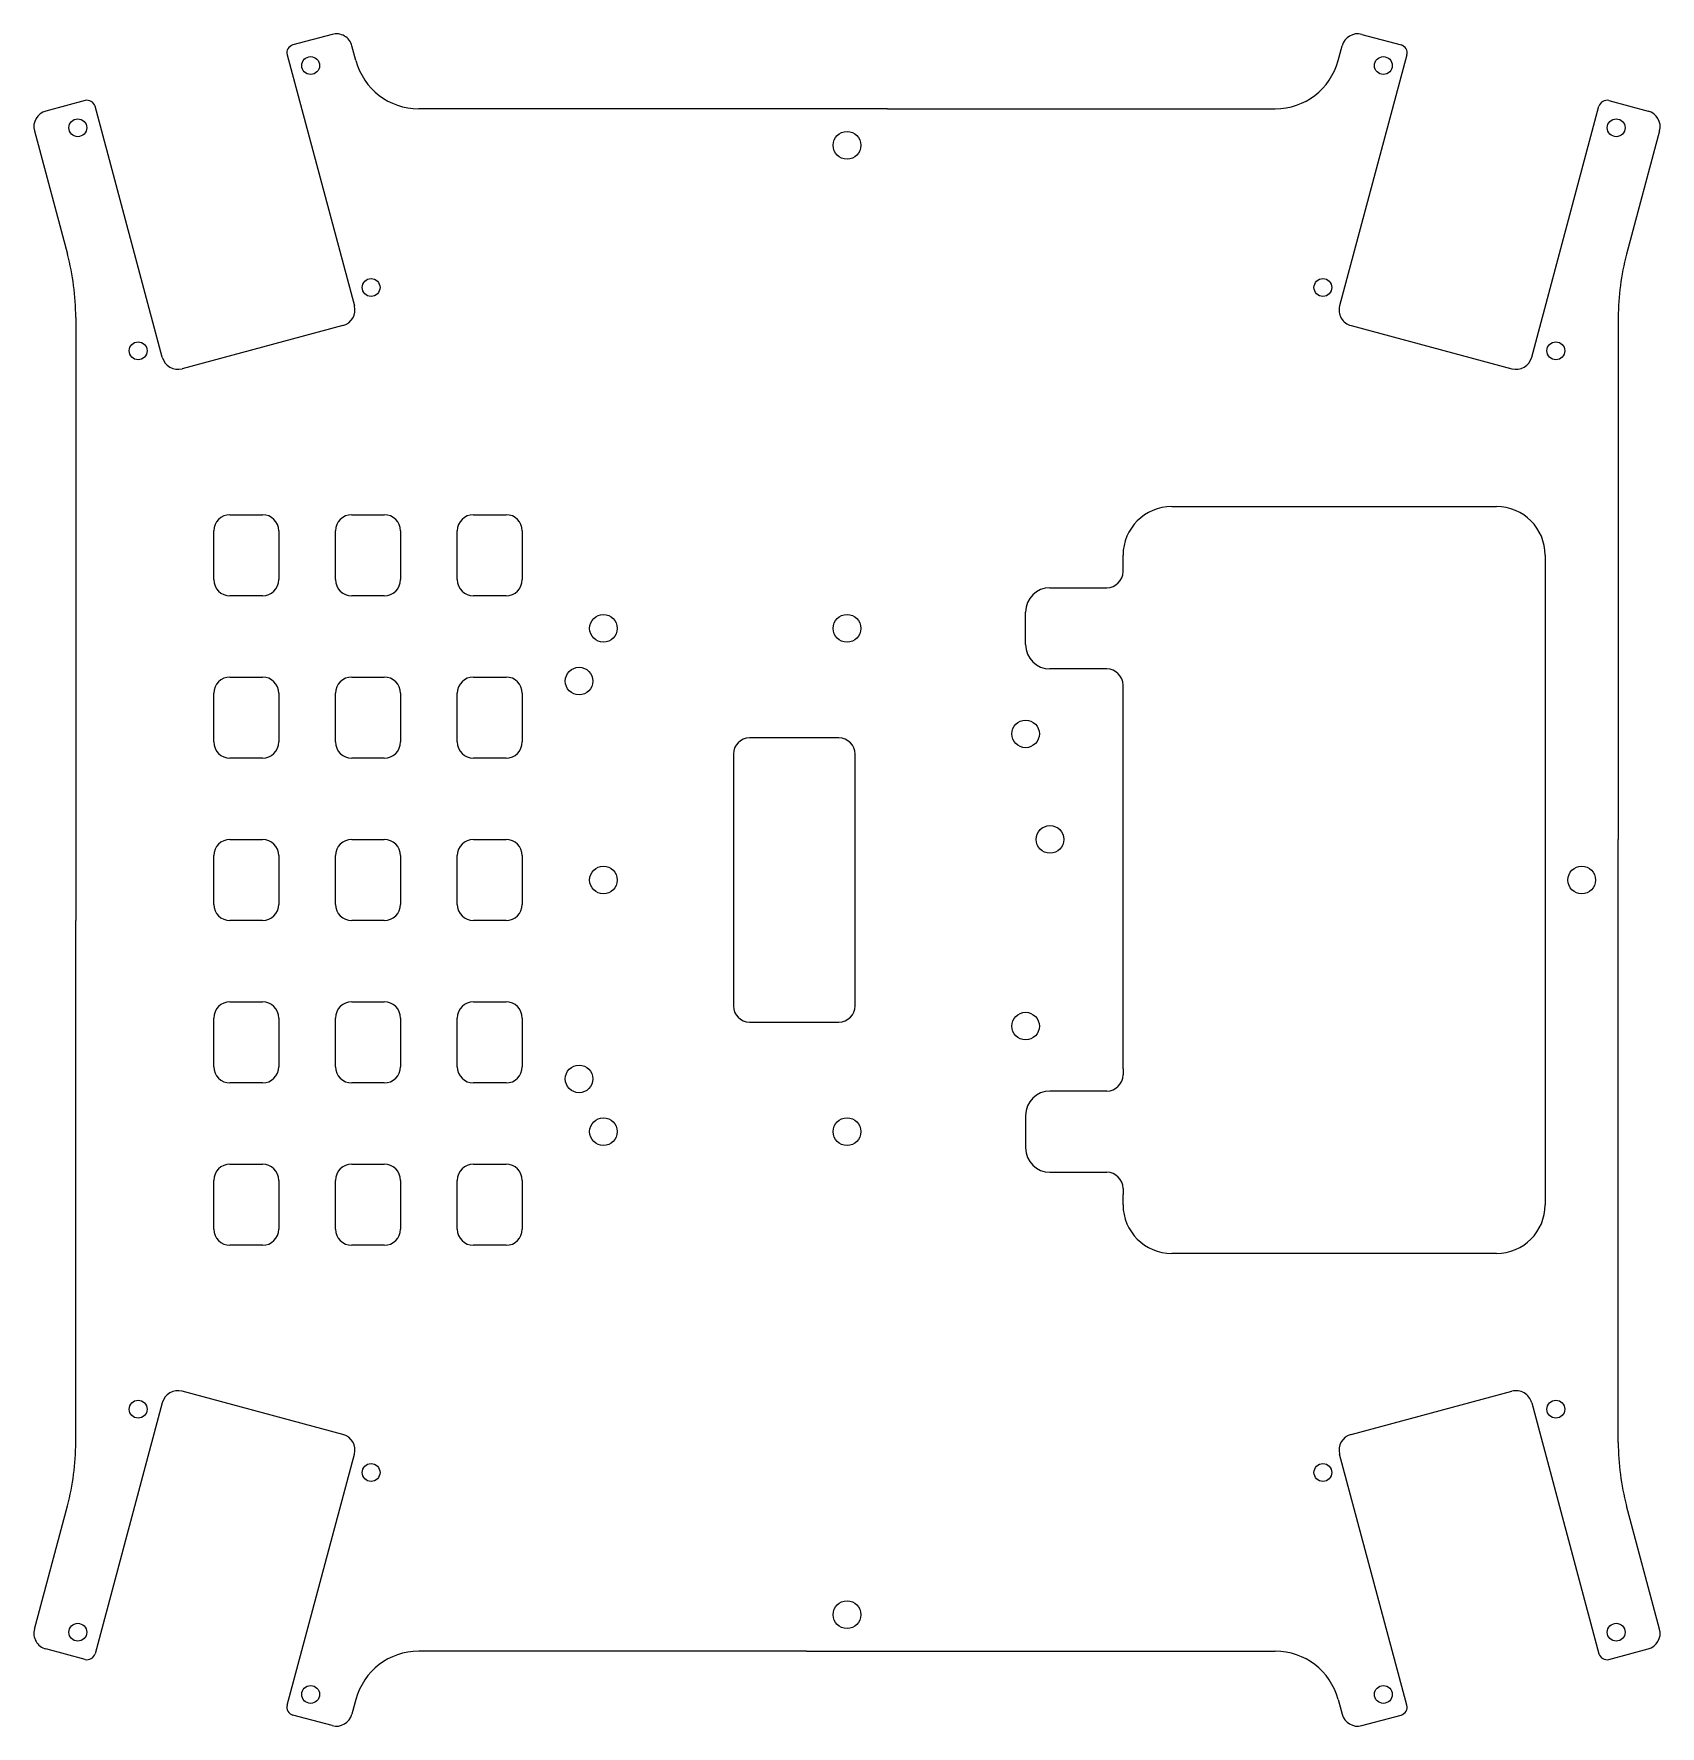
# Model space of a CAD drawing. Header units: millimetres. Extents: x -100 to 100, y -104 to 104.
import ezdxf

# ---------------------------------------------------------------- set-up
doc = ezdxf.new("R2010")
doc.units = ezdxf.units.MM
doc.layers.add('sheet_layer', color=7, linetype='ByLayer')

msp = doc.modelspace()

# ---------------------------------------------------------------- linework, layer by layer
at = {"layer": 'sheet_layer', "linetype": 'CONTINUOUS', "lineweight": 13}
for p, q in [((-63.4223, 104.161), (-68.2519, 102.867)), ((-60.4858, 100.929), (-60.9728, 102.747)), ((60.4858, 100.929), (60.9728, 102.747)), ((63.4223, 104.161), (68.2519, 102.867)), ((-68.959, 101.642), (-60.6768, 70.7328)), ((68.959, 101.642), (60.6768, 70.7328)), ((-93.8489, 96.0085), (-98.6786, 94.7144)), ((93.8489, 96.0085), (98.6786, 94.7144)), ((-84.342, 64.3917), (-92.6242, 95.3014)), ((-5, 95), (-52.7584, 95)), ((-1, 95), (-5, 95)), ((1, 95), (-1, 95)), ((5, 95), (1, 95)), ((5, 95), (52.7584, 95)), ((84.342, 64.3917), (92.6242, 95.3014)), ((-100.093, 92.2649), (-96.0222, 77.0733)), ((100.093, 92.2649), (96.0222, 77.0733)), ((-95, 69.3088), (-95, 5)), ((95, 69.3088), (95, 5)), ((-62.091, 68.2833), (-81.8925, 62.9775)), ((62.091, 68.2833), (81.8925, 62.9775)), ((40, 46), (80, 46)), ((-76, 45), (-72, 45)), ((-61, 45), (-57, 45)), ((-46, 45), (-42, 45)), ((-78, 37), (-78, 43)), ((-70, 43), (-70, 37)), ((-63, 37), (-63, 43)), ((-55, 43), (-55, 37)), ((-48, 37), (-48, 43)), ((-40, 43), (-40, 37)), ((34, 38.75), (34, 40)), ((86, 40), (86, -40)), ((34, 38), (34, 38.75)), ((25, 36), (32, 36)), ((-72, 35), (-76, 35)), ((-57, 35), (-61, 35)), ((-42, 35), (-46, 35)), ((22, 29), (22, 33)), ((32, 26), (25, 26)), ((-78, 17), (-78, 23)), ((-76, 25), (-72, 25)), ((-70, 23), (-70, 17)), ((-63, 17), (-63, 23)), ((-61, 25), (-57, 25)), ((-55, 23), (-55, 17)), ((-48, 17), (-48, 23)), ((-46, 25), (-42, 25)), ((-40, 23), (-40, 17)), ((34, 23.25), (34, 24)), ((34, -23.25), (34, 23.25)), ((-1, 17.5), (-12, 17.5)), ((-72, 15), (-76, 15)), ((-57, 15), (-61, 15)), ((-42, 15), (-46, 15)), ((-14, 15.5), (-14, -15.5)), ((1, -15.5), (1, 15.5)), ((-95, 5), (-95, 1)), ((-76, 5), (-72, 5)), ((-61, 5), (-57, 5)), ((-46, 5), (-42, 5)), ((95, 1), (95, 5)), ((-78, -3), (-78, 3)), ((-70, 3), (-70, -3)), ((-63, -3), (-63, 3)), ((-55, 3), (-55, -3)), ((-48, -3), (-48, 3)), ((-40, 3), (-40, -3)), ((-95, 1), (-95, -1)), ((95, -1), (95, 1)), ((-95, -1), (-95, -5)), ((95, -5), (95, -1)), ((-95, -69.3088), (-95, -5)), ((-72, -5), (-76, -5)), ((-57, -5), (-61, -5)), ((-42, -5), (-46, -5)), ((95, -69.3088), (95, -5)), ((-76, -15), (-72, -15)), ((-61, -15), (-57, -15)), ((-46, -15), (-42, -15)), ((-78, -23), (-78, -17)), ((-70, -17), (-70, -23)), ((-63, -23), (-63, -17)), ((-55, -17), (-55, -23)), ((-48, -23), (-48, -17)), ((-40, -17), (-40, -23)), ((-12, -17.5), (-1, -17.5)), ((-72, -25), (-76, -25)), ((-57, -25), (-61, -25)), ((-42, -25), (-46, -25)), ((34, -23.25), (34, -24)), ((32, -26), (25, -26)), ((22, -29), (22, -33)), ((-76, -35), (-72, -35)), ((-61, -35), (-57, -35)), ((-46, -35), (-42, -35)), ((-78, -43), (-78, -37)), ((-70, -37), (-70, -43)), ((-63, -43), (-63, -37)), ((-55, -37), (-55, -43)), ((-48, -43), (-48, -37)), ((-40, -37), (-40, -43)), ((25, -36), (32, -36)), ((34, -38), (34, -38.75)), ((34, -40), (34, -38.75)), ((-72, -45), (-76, -45)), ((-57, -45), (-61, -45)), ((-42, -45), (-46, -45)), ((80, -46), (40, -46)), ((-84.342, -64.3917), (-92.6242, -95.3014)), ((-62.091, -68.2833), (-81.8925, -62.9775)), ((62.091, -68.2833), (81.8925, -62.9775)), ((84.342, -64.3917), (92.6242, -95.3014)), ((-68.959, -101.642), (-60.6768, -70.7328)), ((68.959, -101.642), (60.6768, -70.7328)), ((-100.093, -92.2649), (-96.0222, -77.0733)), ((100.093, -92.2649), (96.0222, -77.0733)), ((-93.8489, -96.0085), (-98.6786, -94.7144)), ((-5, -95), (-52.7584, -95)), ((-5, -95), (-1, -95)), ((-1, -95), (1, -95)), ((1, -95), (5, -95)), ((5, -95), (52.7584, -95)), ((93.8489, -96.0085), (98.6786, -94.7144)), ((-60.4858, -100.929), (-60.9728, -102.747)), ((60.4858, -100.929), (60.9728, -102.747)), ((-63.4223, -104.161), (-68.2519, -102.867)), ((63.4223, -104.161), (68.2519, -102.867))]:
    msp.add_line(p, q, dxfattribs=at)
for centre, radius in [((-66.0666, 100.32), 1.1), ((66.0666, 100.32), 1.1), ((-94.7466, 92.6594), 1.1), ((0, 90.5), 1.7), ((94.7466, 92.6594), 1.1), ((-58.6212, 72.9837), 1.1), ((58.6212, 72.9837), 1.1), ((-87.315, 65.1868), 1.1), ((87.315, 65.1868), 1.1), ((-30, 31), 1.7), ((0, 31), 1.7), ((-33, 24.5), 1.7), ((22, 18), 1.7), ((25, 5), 1.7), ((-30, 0), 1.7), ((90.5, 0), 1.7), ((22, -18), 1.7), ((-33, -24.5), 1.7), ((-30, -31), 1.7), ((0, -31), 1.7), ((-87.315, -65.1868), 1.1), ((87.315, -65.1868), 1.1), ((-58.6212, -72.9837), 1.1), ((58.6212, -72.9837), 1.1), ((0, -90.5), 1.7), ((-94.7466, -92.6594), 1.1), ((94.7466, -92.6594), 1.1), ((-66.0666, -100.32), 1.1), ((66.0666, -100.32), 1.1)]:
    msp.add_circle(centre, radius, dxfattribs=at)
for centre, radius, start, end in [((-62.9046, 102.229), 2, 15, 105), ((62.9046, 102.229), 2, 75, 165), ((-67.9931, 101.901), 1, 105, -165), ((67.9931, 101.901), 1, -15, 75), ((-52.7584, 103), 8, -165, -90), ((52.7584, 103), 8, -90, -15), ((-93.5901, 95.0425), 1, 15, 105), ((93.5901, 95.0425), 1, 75, 165), ((-98.1609, 92.7825), 2, 105, -165), ((98.1609, 92.7825), 2, -15, 75), ((-125, 69.3088), 30, 0, 15), ((125, 69.3088), 30, 165, 180), ((-62.6087, 70.2152), 2, -75, 15), ((62.6087, 70.2152), 2, 165, -105), ((-82.4101, 64.9094), 2, -165, -75), ((82.4101, 64.9094), 2, -105, -15), ((40, 40), 6, 90, 180), ((80, 40), 6, 0, 90), ((-76, 43), 2, 90, -180), ((-72, 43), 2, 0, 90), ((-61, 43), 2, 90, -180), ((-57, 43), 2, 0, 90), ((-46, 43), 2, 90, -180), ((-42, 43), 2, 0, 90), ((32, 38), 2, -90, 0), ((-76, 37), 2, -180, -90), ((-72, 37), 2, -90, 0), ((-61, 37), 2, -180, -90), ((-57, 37), 2, -90, 0), ((-46, 37), 2, -180, -90), ((-42, 37), 2, -90, 0), ((25, 33), 3, 90, -180), ((25, 29), 3, -180, -90), ((32, 24), 2, 0, 90), ((-76, 23), 2, 90, -180), ((-72, 23), 2, 0, 90), ((-61, 23), 2, 90, -180), ((-57, 23), 2, 0, 90), ((-46, 23), 2, 90, -180), ((-42, 23), 2, 0, 90), ((-76, 17), 2, -180, -90), ((-72, 17), 2, -90, 0), ((-61, 17), 2, -180, -90), ((-57, 17), 2, -90, 0), ((-46, 17), 2, -180, -90), ((-42, 17), 2, -90, 0), ((-12, 15.5), 2, 90, 180), ((-1, 15.5), 2, 0, 90), ((-76, 3), 2, 90, -180), ((-72, 3), 2, 0, 90), ((-61, 3), 2, 90, -180), ((-57, 3), 2, 0, 90), ((-46, 3), 2, 90, -180), ((-42, 3), 2, 0, 90), ((-76, -3), 2, -180, -90), ((-72, -3), 2, -90, 0), ((-61, -3), 2, -180, -90), ((-57, -3), 2, -90, 0), ((-46, -3), 2, -180, -90), ((-42, -3), 2, -90, 0), ((-76, -17), 2, 90, -180), ((-72, -17), 2, 0, 90), ((-61, -17), 2, 90, -180), ((-57, -17), 2, 0, 90), ((-46, -17), 2, 90, -180), ((-42, -17), 2, 0, 90), ((-12, -15.5), 2, 180, -90), ((-1, -15.5), 2, -90, 0), ((-76, -23), 2, -180, -90), ((-72, -23), 2, -90, 0), ((-61, -23), 2, -180, -90), ((-57, -23), 2, -90, 0), ((-46, -23), 2, -180, -90), ((-42, -23), 2, -90, 0), ((32, -24), 2, -90, 0), ((25, -29), 3, 90, 180), ((25, -33), 3, 180, -90), ((-76, -37), 2, 90, -180), ((-72, -37), 2, 0, 90), ((-61, -37), 2, 90, -180), ((-57, -37), 2, 0, 90), ((-46, -37), 2, 90, -180), ((-42, -37), 2, 0, 90), ((32, -38), 2, 0, 90), ((40, -40), 6, 180, -90), ((80, -40), 6, -90, 0), ((-76, -43), 2, -180, -90), ((-72, -43), 2, -90, 0), ((-61, -43), 2, -180, -90), ((-57, -43), 2, -90, 0), ((-46, -43), 2, -180, -90), ((-42, -43), 2, -90, 0), ((-82.4101, -64.9094), 2, 75, 165), ((82.4101, -64.9094), 2, 15, 105), ((-62.6087, -70.2152), 2, -15, 75), ((62.6087, -70.2152), 2, 105, -165), ((-125, -69.3088), 30, -15, 0), ((125, -69.3088), 30, 180, -165), ((-98.1609, -92.7825), 2, 165, -105), ((98.1609, -92.7825), 2, -75, 15), ((-93.5901, -95.0425), 1, -105, -15), ((-52.7584, -103), 8, 90, 165), ((52.7584, -103), 8, 15, 90), ((93.5901, -95.0425), 1, -165, -75), ((-67.9931, -101.901), 1, 165, -105), ((67.9931, -101.901), 1, -75, 15), ((-62.9046, -102.229), 2, -105, -15), ((62.9046, -102.229), 2, -165, -75)]:
    msp.add_arc(centre, radius, start, end, dxfattribs=at)

doc.saveas('drawing.dxf')
